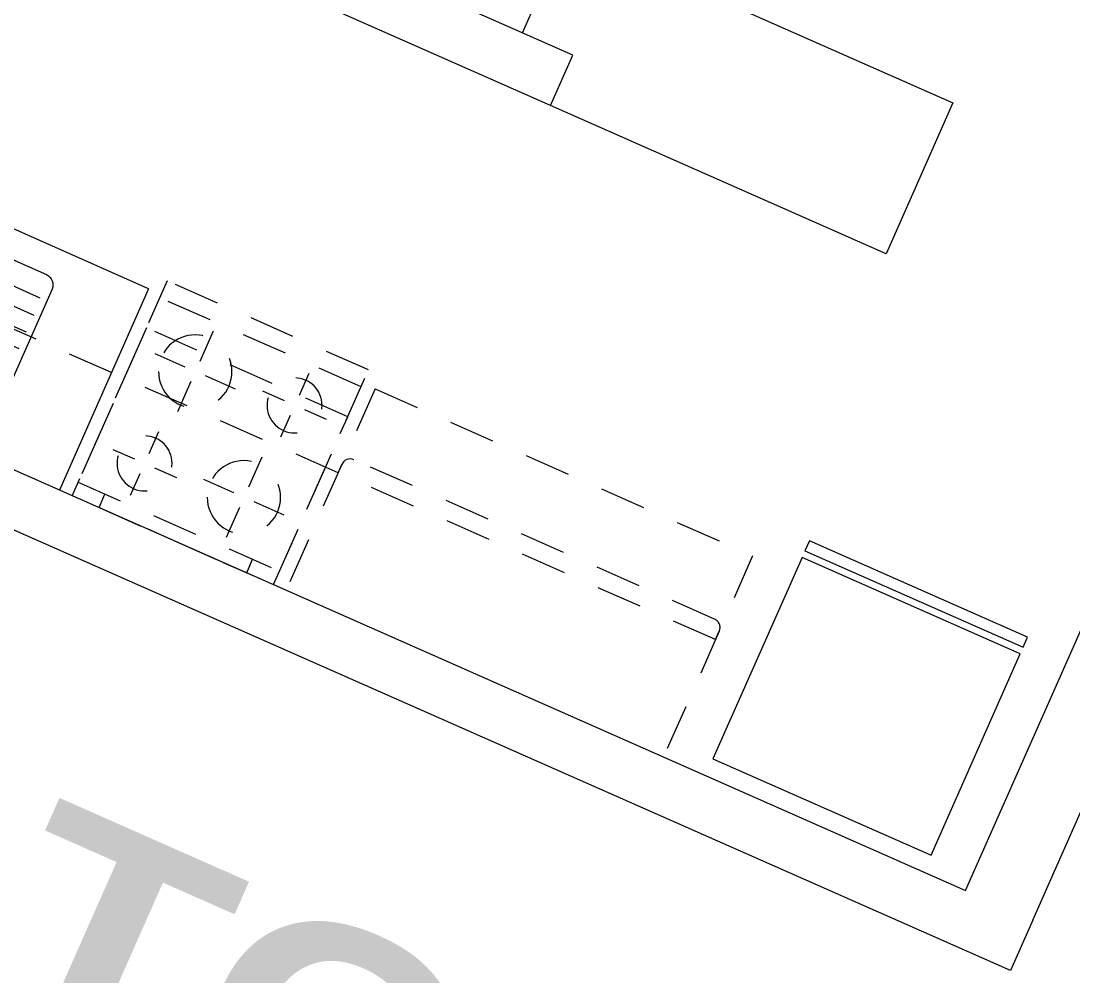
# Model space of a CAD drawing. Header units: millimetres. Extents: x 2471 to 2909, y 1327 to 1568.
# Drawn here: x 2634.585 to 2637.452, y 1413.125 to 1415.728 of the extents above; entities that cross this region are included whole.
import ezdxf
from ezdxf.xclip import XClip

# ---------------------------------------------------------------- set-up
doc = ezdxf.new("R2010")
doc.units = ezdxf.units.MM
doc.header["$XCLIPFRAME"] = 2
doc.linetypes.add('ACAD_ISO07W100', pattern=[3, 0, -3])
doc.linetypes.add('HIDDEN', pattern=[0.375, 0.25, -0.125])
doc.layers.get('0').update_dxf_attribs({"color": 251, "lineweight": 9})
for name, color, linetype, lineweight in [('A-04', 251, 'Continuous', 13), ('A-ESTRUCTURA-HATCH', 251, 'Continuous', 13), ('A-MURO BAJO', 251, 'Continuous', 13), ('A-MUROS', 251, 'Continuous', 13), ('A-PROYECCIONES', 251, 'HIDDEN', 13), ('A_50_TextoSubtitulos', 251, 'Continuous', 13), ('DLP_EQUIPAMIENTO', 251, 'Continuous', 13), ('DLP_VERDE', 251, 'Continuous', 13)]:
    doc.layers.add(name, color=color, linetype=linetype, lineweight=lineweight)
doc.styles.add('R140-200', font='ariblk.ttf', dxfattribs={"height": 0.5})

# ---------------------------------------------------------------- blocks, each defined once
blk = doc.blocks.new('EST P1')
at = {"layer": 'A-ESTRUCTURA-HATCH'}
h = blk.add_hatch(dxfattribs=at)
h.set_pattern_fill('ANSI31', color=256, scale=0.02)
h.set_pattern_definition([(45, (-226392.07709, -8188203.05961), (-0.04490128060535, 0.04490128060535), [])])
h.paths.add_polyline_path([(-3.61, 5.05), (-3.61, 4.85), (-44.785, 4.85), (-44.785, -0.15), (-46.99, -0.15), (-46.99, -11.15), (-3.61, -11.1501), (-3.61, -11.4001), (-47.24, -11.4001), (-47.24, 0.15), (-45.035, 0.15), (-45.035, 5.05)])
h.paths.add_polyline_path([(5.8757, 4.85), (5.8757, 5.05), (35.53, 5.05), (35.53, 4.85)])
h.paths.add_polyline_path([(47.915, 5.05), (35.58, 5.05), (35.58, 4.85), (47.915, 4.85)])
h.paths.add_polyline_path([(51.865, 4.85), (53.3757, 4.85), (53.3757, 5.05), (51.865, 5.05)])
edge = h.paths.add_edge_path()
edge.add_arc((63.3007, -0.15), 9.7, 360, 540)
edge.add_line((53.6007, -0.15), (53.8007, -0.15))
edge.add_arc((63.3007, -0.15), 9.5, 0.90471, 180, ccw=False)
edge.add_line((72.7995, 0), (70.3507, 0))
edge.add_line((70.3507, 0), (70.3507, -0.1499))
edge.add_line((70.3507, -0.1499), (73.0007, -0.15))
edge = h.paths.add_edge_path()
edge.add_arc((63.3007, -0.15), 3.3, 0.0009, 49.9947)
edge.add_line((65.4221, 2.3777), (65.4222, -0.15))
edge.add_line((65.4222, -0.15), (65.2722, -0.15))
edge.add_line((65.2722, -0.15), (65.2721, 2.4964))
edge.add_arc((63.3007, -0.15), 3.3, 53.3166, 180)
edge.add_line((60.0007, -0.15), (59.8007, -0.15))
edge.add_arc((63.3007, -0.15), 3.5, 2.4574, 179.9999, ccw=False)
edge.add_line((66.7975, 0.0001), (69.4507, 0))
edge.add_line((69.4507, 0), (69.4507, -0.1499))
edge.add_line((69.4507, -0.1499), (66.6007, -0.1499))
h.paths.add_polyline_path([(-3.56, -11.15), (35.53, -11.15), (35.53, -11.4001), (-3.56, -11.4001)])
h.paths.add_polyline_path([(35.58, -11.1501), (71.88, -11.1501), (71.88, -11.4001), (35.58, -11.4)])
blk = doc.blocks.new('A$C47ad906b')
at = {"linetype": 'ACAD_ISO07W100'}
blk.add_blockref('EST P1', (27.0859, 53.6317), dxfattribs=at)
blk = doc.blocks.new('A$C33FC7C8B')
at = {"color": 8, "ltscale": 0.5}
for p, q in [((0.08, 0.64, -0.0001), (0.52, 0.64, 0.0001)), ((0.08, 0.64, -0.0001), (0.08, 0.6, -0.0001)), ((0.52, 0.64, 0.0001), (0.52, 0.6, 0.0001)), ((0, 0, -0.0001), (0, 0.6, -0.0001)), ((0, 0.6, -0.0001), (0.6, 0.6, 0.0001)), ((0.145, 0.575, -0.0001), (0.145, 0.51, -0.0001)), ((0.43, 0.485, 0.0001), (0.43, 0.575, 0.0001)), ((0.6, 0.6, 0.0001), (0.6, 0, 0.0001)), ((0.05, 0.48, -0.0001), (0.115, 0.48, -0.0001)), ((0.175, 0.48, -0.0001), (0.24, 0.48, 0)), ((0.145, 0.45, -0.0001), (0.145, 0.385, -0.0001)), ((0.4, 0.455, 0), (0.31, 0.455, 0)), ((0.55, 0.455, 0.0001), (0.46, 0.455, 0.0001)), ((0.43, 0.335, 0.0001), (0.43, 0.425, 0.0001)), ((0.17, 0.225, -0.0001), (0.17, 0.315, -0.0001)), ((0.455, 0.2, 0.0001), (0.455, 0.265, 0.0001)), ((0.14, 0.195, -0.0001), (0.05, 0.195, -0.0001)), ((0.29, 0.195, 0), (0.2, 0.195, 0)), ((0.17, 0.075, -0.0001), (0.17, 0.165, -0.0001)), ((0.425, 0.17, 0.0001), (0.36, 0.17, 0)), ((0.55, 0.17, 0.0001), (0.485, 0.17, 0.0001)), ((0.455, 0.075, 0.0001), (0.455, 0.14, 0.0001)), ((0.6, 0.05, 0.0001), (0, 0.05, -0.0001)), ((0.6, 0, 0.0001), (0, 0, -0.0001))]:
    blk.add_line(p, q, dxfattribs=at)
for centre, radius in [((0.145, 0.48), 0.075), ((0.43, 0.455), 0.1), ((0.17, 0.195), 0.1), ((0.455, 0.17), 0.075)]:
    blk.add_circle(centre, radius, dxfattribs=at)
blk = doc.blocks.new('LAV-COC_01')
for p, q in [((0.4, 0.8243, 0), (0.03, 0.8243, 0)), ((0, 0.2352, 0), (0, 0.7943, 0)), ((0.43, 0.03, 0), (0.43, 0.7943, 0)), ((0.35, 0.4121, 0), (0.08, 0.4121, 0)), ((0.05, 0.2252), (0.05, 0.3821, 0)), ((0.38, 0.0471, 0), (0.38, 0.3821, 0)), ((0.05, 0.0471, 0), (0.05, 0.2052)), ((0, 0.03), (0, 0.1952, 0)), ((0.03, 0), (0.4, 0, 0)), ((0.35, 0.0171, 0), (0.08, 0.0171, 0))]:
    blk.add_line(p, q)
at = {"color": 7, "extrusion": (-8.98137e-08, -2.25602e-18, 1)}
for p, q in [((0.065, 0.4334, 0), (0.065, 0.803, 0)), ((0.115, 0.4293, 0), (0.115, 0.8071, 0)), ((0.165, 0.4293, 0), (0.165, 0.8071, 0))]:
    blk.add_line(p, q, dxfattribs=at)
at = {"color": 7}
for p, q in [((0.215, 0.4293), (0.215, 0.8071, 0)), ((0.265, 0.4293), (0.265, 0.8071, 0)), ((0.315, 0.4293), (0.315, 0.8071, 0)), ((0.365, 0.4334, 0), (0.365, 0.803, 0))]:
    blk.add_line(p, q, dxfattribs=at)
at = {"extrusion": (-4.49068e-08, 3.60285e-08, 1), "elevation": 0}
for points in [[(-0.09, 0.2352), (0.0374, 0.2352), (0.0374, 0.2252)], [(0.0374, 0.2052), (0.0374, 0.1952), (-0.09, 0.1952)]]:
    blk.add_lwpolyline(points, dxfattribs=at)
blk.add_lwpolyline([(-0.0458, 0.2052), (0.1708, 0.2052), (0.1708, 0.2252), (-0.0458, 0.2252)], close=True, dxfattribs=at)
at = {"extrusion": (-4.49068e-08, 3.60285e-08, 1)}
blk.add_arc((-0.0458, 0.2152, 0), 0.02, 29.9997, 329.9997, dxfattribs=at)
for centre, start_param, end_param in [((0.03, 0.7943, 0), -0.785398, 0.785398), ((0.4, 0.7943, 0), -2.356194, -0.785398), ((0.08, 0.3821, 0), -0.785398, 0.785398), ((0.35, 0.3821, 0), -2.356194, -0.785398), ((0.03, 0.03), 0.785398, 2.356194), ((0.08, 0.0471, 0), 0.785398, 2.356194), ((0.35, 0.0471, 0), 2.356194, 3.926991), ((0.4, 0.03, 0), 2.356194, 3.926991)]:
    blk.add_ellipse(centre, major_axis=(-0.0212, 0.0212), ratio=1, start_param=start_param, end_param=end_param)
blk.add_ellipse((0.215, 0.2146, 0), major_axis=(-0.0212, 0.0212), ratio=1)
blk = doc.blocks.new('REFRI')
at = {"layer": 'DLP_EQUIPAMIENTO'}
for points in [[(-0.325, 0), (-0.325, -0.6), (0.325, -0.6), (0.325, 0)], [(-0.325, -0.62), (-0.325, -0.65), (0.325, -0.65), (0.325, -0.62)]]:
    blk.add_lwpolyline(points, close=True, dxfattribs=at)
blk = doc.blocks.new('TD_PT$0$DPTO 65_VAR B')
blk.add_line((-27.8, 7.3249, 0), (-27.775, 7.3249, 0))
blk.add_arc((-27.775, 7.2999, 0), 0.025, 0, 90)
at = {"layer": 'A-MURO BAJO'}
for p, q in [((-27.55, 7.9999, 0), (-27.55, 9.1999, 0)), ((-27.55, 7.9999, 0), (-28.15, 7.9999, 0)), ((-26.5, 7.3499, 0), (-26.2, 7.3499, 0)), ((-26.2, 7.3499, 0), (-26.2, 6.1999, 0)), ((-26.65, 6.1999, 0), (-26.65, 7.1999, 0)), ((-26.2, 6.1999, 0), (-26.65, 6.1999, 0))]:
    blk.add_line(p, q, dxfattribs=at)
at = {"layer": 'A-MUROS'}
for p, q in [((-26.5, 7.1999), (-26.5, 10.9899, 0)), ((-28.15, 10.8999, 0), (-28.15, 5.2999, 0)), ((-26.65, 7.1999), (-26.65, 10.8399, 0)), ((-26.65, 7.1999), (-26.5, 7.1999)), ((-28.15, 5.2999, 0), (-26.5, 5.2999, 0)), ((-28.15, 5.0999, 0), (-26.5, 5.0999, 0))]:
    blk.add_line(p, q, dxfattribs=at)
at = {"layer": 'A-PROYECCIONES', "ltscale": 0.5}
for p, q in [((-27.8, 6.1999, 0), (-27.8, 9.1999, 0)), ((-27.55, 7.3249, 0), (-28.15, 7.3249, 0)), ((-27.55, 7.3249, 0), (-27.55, 6.1999, 0)), ((-27.75, 6.2249, 0), (-27.75, 7.2999, 0)), ((-27.8, 6.1999, 0), (-27.775, 6.1999, 0))]:
    blk.add_line(p, q, dxfattribs=at)
at = {"layer": 'A-PROYECCIONES', "ltscale": 0.5, "elevation": 0}
blk.add_lwpolyline([(-28.15, 7.9624), (-28.15, 7.3624), (-27.65, 7.3624), (-27.65, 7.9624)], close=True, dxfattribs=at)
blk.add_lwpolyline([(-27.55, 6.1999), (-28.15, 6.1999)], dxfattribs=at)
at = {"layer": 'A-PROYECCIONES', "ltscale": 0.5}
blk.add_arc((-27.775, 6.2249, 0), 0.025, 270, 0, dxfattribs=at)
at = {"layer": 'A-PROYECCIONES', "ltscale": 0.5, "extrusion": (-4.40218e-06, 0.000440452, -1), "zscale": -0.9999999999999997, "rotation": 269.9999974828772}
blk.add_blockref('A$C33FC7C8B', (27.51, 7.9624, 0.0035), dxfattribs=at)
at = {"layer": 'DLP_EQUIPAMIENTO', "extrusion": (-4.49068e-08, -3.60285e-08, -1), "zscale": -1.000000000000002, "rotation": 180}
blk.add_blockref('LAV-COC_01', (28.0573, 9.0646, 0), dxfattribs=at)
at = {"layer": 'DLP_EQUIPAMIENTO', "extrusion": (4.49068e-08, 3.60284e-08, 1), "rotation": 90}
blk.add_blockref('REFRI', (-28.1, 5.7499, 0), dxfattribs=at)
blk = doc.blocks.new('TD_P1$0$N.01b')
at = {"layer": 'A-MUROS'}
for p, q in [((3.8, 7.4, 0), (3.8, 13.35, 0)), ((3.95, 7.4, 0), (3.8, 7.4, 0))]:
    blk.add_line(p, q, dxfattribs=at)
blk = doc.blocks.new('A$C8ed94f2e')
blk.add_blockref('TD_PT$0$DPTO 65_VAR B', (55, 2.8001, 0))
blk.add_blockref('TD_P1$0$N.01b', (22.9, 0.5, 0))
blk = doc.blocks.new('A$C4760cff2')
at = {"layer": 'A_50_TextoSubtitulos', "color": 8, "style": 'R140-200'}
blk.add_text('TORRE D', height=0.6, rotation=336.1344, dxfattribs=at).set_placement((18.7221, -52.1923))

msp = doc.modelspace()

# ---------------------------------------------------------------- block references
at = {"linetype": 'ACAD_ISO07W100'}
ref = msp.add_blockref('A$C47ad906b', (2601.7285, 1500.8349, 0), dxfattribs=dict(at, rotation=257.382711444673))
XClip(ref).set_block_clipping_path([(-32.7771099955, 2.2226421868), (98.966152451, 2.2311685525), (98.9658266148, 7.2312249728), (99.7946497677, 7.2312789899), (100.0860832045, 13.4814635285), (100.1766123548, 17.3149815146), (100.3267845167, 20.5304395065), (97.1711962195, 20.6773210117), (93.5338054346, 23.2807166483), (85.4122358067, 23.2798339301), (85.4121779315, 21.8087508774), (84.8685753467, 21.4595517737), (84.2744105561, 21.0140181032), (83.7236675164, 20.5315185136), (83.2217984032, 20.020823719), (82.9119482925, 19.6642585539), (82.6902667088, 19.3857521464), (82.4208442196, 19.0171344008), (81.5253252406, 21.681570397), (-19.0374325849, 21.6816708043), (-22.9522799095, 17.2482101666), (-26.3217196958, 13.732875739), (-31.4099124894, 12.2080788992), (-35.6628028844, 13.1383932107)])

# ---------------------------------------------------------------- next in the draw order: block references
at = {"layer": 'A-04', "rotation": 66.14799869813692}
msp.add_blockref('A$C8ed94f2e', (2633.7099, 1385.5254, 0), dxfattribs=at)

# ---------------------------------------------------------------- next in the draw order: hatches: boundary and pattern name
at = {"layer": 'DLP_VERDE'}
h = msp.add_hatch(dxfattribs=at)
h.set_pattern_fill('AR-SAND', color=256, scale=0.0035, angle=215)
h.set_pattern_definition([(252.5, (2602.00337, 1377.16765), (0.1028379, -0.13710426), [0, -0.135128, 0, -0.15113, 0, -0.1444625]), (222.5, (2602.00337, 1377.16765), (0.0150241, -0.29575865), [0, -0.072898, 0, -0.121793, 0, -0.0466725]), (182.5, (2602.09294, 1377.23037), (-0.22649154, -0.15920515), [0, -0.04445, 0, -0.16002, 0, -0.208915]), (172.5, (2602.09294, 1377.23037), (-0.1741606, -0.21719985), [0, -0.022225, 0, -0.104902, 0, -0.120015])])
edge = h.paths.add_edge_path()
edge.add_spline(control_points=[(2626.9179, 1415.5048), (2627.1602, 1415.5582), (2627.3954, 1415.6308), (2628.2583, 1415.9642), (2628.8351, 1416.3262), (2629.898, 1417.2015), (2630.3845, 1417.7175), (2631.2656, 1418.8626), (2631.6597, 1419.492), (2632.5405, 1421.2199), (2632.9387, 1422.3704), (2633.2868, 1424.261), (2633.3447, 1425.0063), (2633.3036, 1425.7299)], knot_values=[0.374048, 0.374048, 0.374048, 0.374048, 0.490645, 0.490645, 0.816546, 0.816546, 1.142447, 1.142447, 1.468348, 1.468348, 1.991137, 1.991137, 2.334582, 2.334582, 2.334582, 2.334582], degree=3, periodic=0)
edge.add_arc((2633.8028, 1425.7583), 0.5, 136.5658, 183.2545, ccw=False)
edge.add_spline(control_points=[(2633.4397, 1426.1021), (2634.0167, 1426.5991), (2634.4638, 1426.8288), (2635.1613, 1427.0041), (2635.7354, 1427.0165), (2636.5507, 1427.0024), (2637.5928, 1426.984), (2638.8851, 1426.9605)], knot_values=[6.01516, 6.01516, 6.01516, 6.01516, 6.054883, 6.054883, 6.235584, 6.235584, 6.279719, 6.279719, 6.279719, 6.279719], degree=3, periodic=0)
edge.add_arc((2638.7387, 1419.0019), 7.96, 56.13447, 88.96335, ccw=False)
edge.add_line((2643.1744, 1425.6114), (2643.9841, 1425.0681))
edge.add_line((2643.9841, 1425.0681), (2647.5351, 1422.6825))
edge.add_arc((2643.9644, 1417.6395), 6.1791, 30.32312, 54.69974, ccw=False)
edge.add_line((2649.2981, 1420.7592), (2648.2094, 1418.3195))
edge.add_line((2648.2094, 1418.3195), (2646.568, 1419.0381))
edge.add_line((2646.568, 1419.0381), (2647.114, 1420.2723))
edge.add_line((2647.114, 1420.2723), (2637.7411, 1424.4172))
edge.add_line((2637.7411, 1424.4172), (2637.1949, 1423.1826))
edge.add_line((2637.1949, 1423.1826), (2635.5484, 1423.9099))
edge.add_line((2635.5484, 1423.9099), (2630.1798, 1411.7785))
edge.add_line((2630.1798, 1411.7785), (2622.687, 1394.8426))
edge.add_line((2622.687, 1394.8426), (2618.5747, 1395.7403))
edge.add_line((2618.5747, 1395.7403), (2618.6257, 1396.4508))
edge.add_arc((2621.3832, 1396.0552), 2.7858, 116.3524, 171.8358, ccw=False)
edge.add_arc((2615.5959, 1407.3632), 9.9175, 297.31345, 330.99989)
edge.add_arc((2604.1015, 1413.5924), 22.991, 331.31014, 332.29749)
edge.add_line((2624.4571, 1402.9043), (2624.0144, 1403.1367))
edge.add_arc((2612.1951, 1411.0415), 14.2191, 326.22553, 358.78741)
edge.add_arc((2629.063, 1410.424), 2.6708, 75.8517, 173.1923, ccw=False)
edge.add_line((2629.7158, 1413.0138), (2630.5606, 1412.6393))
edge.add_line((2630.5606, 1412.6393), (2631.8464, 1415.5455))
edge.add_line((2631.8464, 1415.5455), (2631.3437, 1415.7658))
edge.add_line((2631.3437, 1415.7658), (2628.8652, 1415.3423))
edge.add_arc((2628.2338, 1419.5241), 4.2292, 251.8726, 278.587, ccw=False)

# ---------------------------------------------------------------- next in the draw order: block references
msp.add_blockref('A$C4760cff2', (2615.7147, 1465.2582, 0))

doc.saveas('drawing.dxf')
